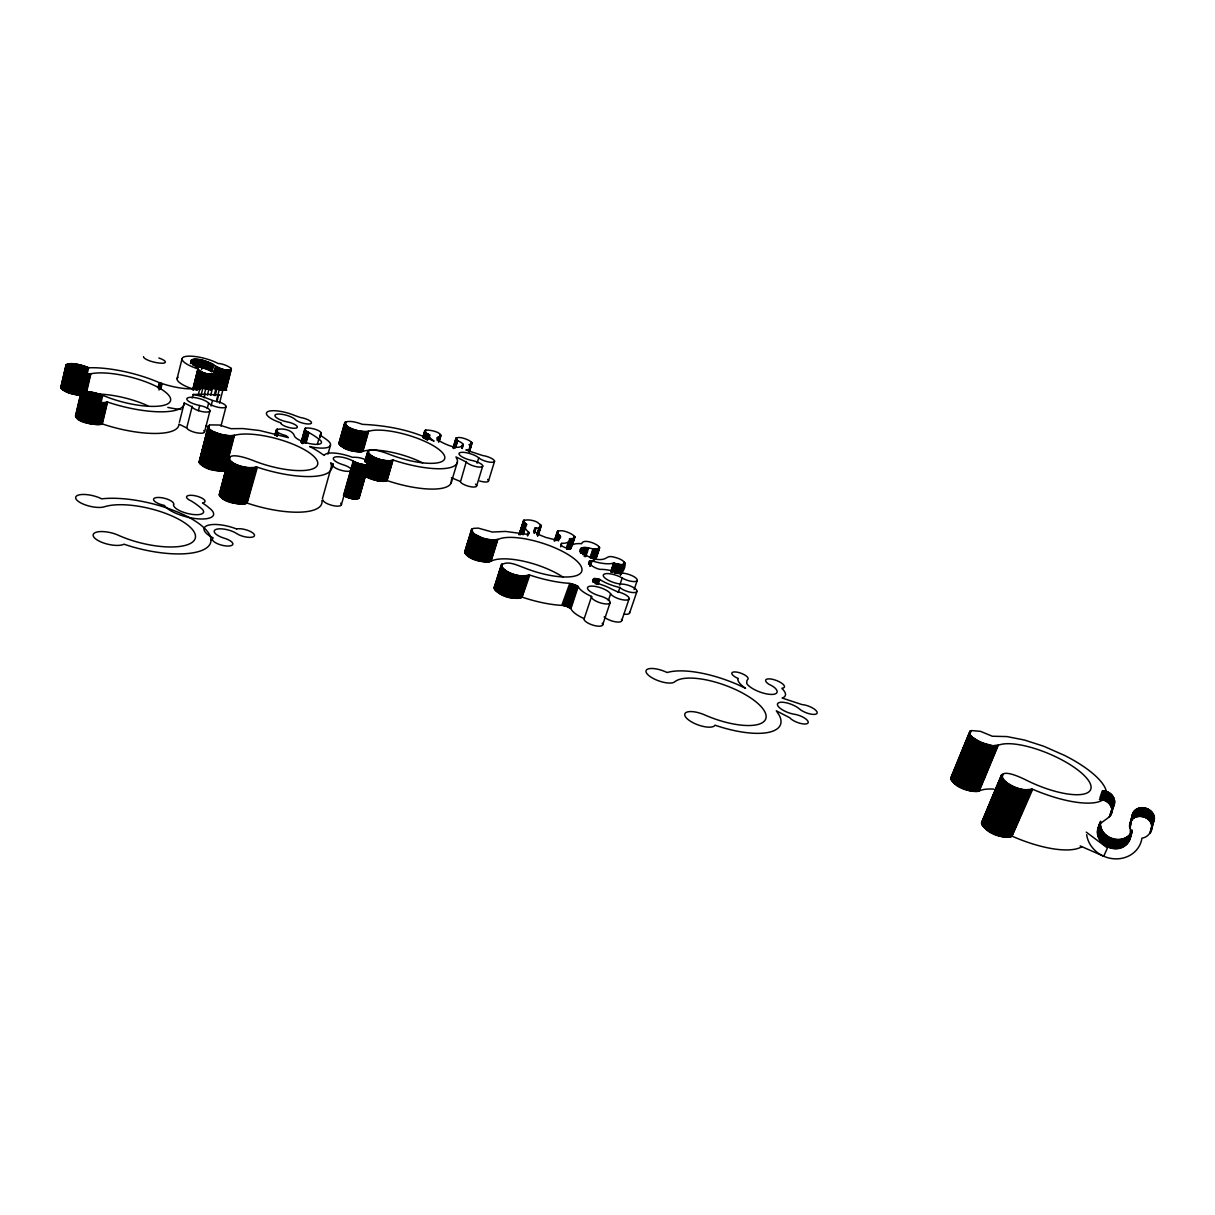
<?xml version="1.0" encoding="UTF-8"?>
<svg xmlns="http://www.w3.org/2000/svg" width="1215" height="1215" viewBox="0 0 1215 1215"><rect width="100%" height="100%" fill="white"/><g stroke="black" fill="none" stroke-linecap="round" stroke-linejoin="round"><path stroke-width="1.5" d="M192.866 389.347L191.94 388.663A21.748 6.151 14.8 0 1 178.043 377.318M621.245 574.118C627.639 564.292 625.801 561.072 617.311 558.049C614.137 557.245 609.991 555.407 607.06 557.503C599.678 562.894 584.947 557.002 580.102 549.636C583.261 542.923 600.757 554.541 598.509 546.143C594.575 542.74 583.109 538.731 581.636 543.712A23.45 7.29 18.3 0 0 571.156 547.479C570.048 550.501 557.685 545.505 561.694 543.348A23.282 7.184 17.8 0 0 569.455 538.822C583.261 538.625 565.446 529.786 560.221 530.803C554.541 530.606 559.173 534.858 560.722 536.954C558.293 541.951 549.955 538.215 545.702 537.41C542.133 535.694 532.823 533.506 534.706 528.343C538.184 528.616 544.138 526.323 538.761 523.452C534.949 519.109 517.271 518 526.748 524.683A23.282 7.184 17.8 0 0 528.449 531.973L527.325 535.511M602.215 623.219A9.826 3.341 18.5 0 1 595.229 625.755A9.826 3.341 18.5 0 1 583.99 619.27L591.614 596.444A22.25 7.26 18.5 0 1 578.219 586.541L569.045 583.291A60.416 19.334 17.8 0 1 529.801 575.059L522.07 597.081C513.049 600.332 498.256 596.383 494.216 587.407L501.233 565.142C507.46 560.161 517.013 565.218 523.65 567.572A45.897 14.686 17.8 0 0 578.841 574.528A45.897 14.686 17.8 0 0 556.318 548.436A45.897 14.686 17.8 0 0 499.001 539.035L492.865 540.235L482.871 538.199L474.123 533.947L471.42 529.816L473.379 528.388L478.285 528.115L492.272 532.033L505.607 531.441L526.384 534.19L529.057 533.689L528.449 531.973M317.328 444.417L318.816 439.071A58.183 17.344 15.3 0 0 309.688 433.026C292.602 423.534 327.731 429.366 320.092 435.228A56.194 16.721 15.4 0 1 325.984 439.192L326.486 439.526A23.48 6.941 15.7 0 1 328.354 447.181A23.48 6.941 15.7 0 1 309.643 446.528L312.498 448.001A60.765 18.544 15.3 0 1 322.218 454.121L324.253 455.428A21.399 6.455 16 0 1 352.335 457.296C371.228 456.339 375.389 471.572 353.231 461.184A11.892 3.584 16 0 0 335.689 456.901A11.892 3.584 16 0 0 339.425 463.431L342.25 464.494A11.892 3.584 16 0 0 343.435 464.859L344.194 465.102A9.614 2.931 15.9 0 1 351.181 469.461L351.226 469.628A9.614 2.931 15.9 0 1 340.732 470.175A9.614 2.931 15.9 0 1 333.274 464.206A21.399 6.455 16 0 1 330.662 462.824L331.786 466.757A60.917 18.59 15.3 0 1 257.367 467.213L247.131 503.056C240.054 505.44 217.865 502.22 220.492 492.804M1099.393 799.561C1104.936 799.166 1110.631 803.039 1111.74 808.582C1113.942 817.315 1103.387 819.381 1099.56 824.879C1089.855 840.795 1115.249 857.137 1127.049 843.833C1135.6 835.495 1122.098 813.518 1142.723 816.662C1156.391 819.533 1153.187 836.512 1141.918 838.183A28.158 25.378 19.9 0 1 1114.231 858.808A28.158 25.378 19.9 0 1 1086.666 834.675M203.816 430.475A9.219 2.779 14.6 0 1 198.075 433.026A9.219 2.779 14.6 0 1 186.776 428.014L178.939 424.096L178.863 425.053A58.943 17.693 14 0 1 102.865 424.111C97.124 425.569 72.156 422.638 77.031 414.209M1152.579 823.8C1161.813 809.691 1133.413 800.017 1132.015 816.769M438.311 437.127A10.206 2.87 16.9 0 0 437.871 439.906C443.05 443.49 460.379 451.858 462.915 444.158A9.659 2.719 16.9 0 0 457.721 440.756C450.993 432.479 480.001 442.321 469.02 444.569A21.369 5.999 16.9 0 1 465.831 449.975L482.583 455.504A8.687 2.46 17.2 0 1 493.715 459.832A8.687 2.46 17.2 0 1 489.873 462.186A8.687 2.46 17.2 0 1 478.74 457.858A10.814 3.083 17.1 0 0 465.421 452.557A10.814 3.083 17.1 0 0 459.589 454.957A10.814 3.083 17.1 0 0 472.225 460.531A8.657 2.491 17.1 0 1 482.461 465.193A8.657 2.491 17.1 0 1 476.69 466.773A8.657 2.491 17.1 0 1 466.469 462.11L455.974 456.916L457.341 459.969A55.161 15.917 16.5 0 1 393.599 460.166C371.623 464.662 352.563 440.438 388.906 454.121A41.918 12.089 16.5 0 0 440.939 461.943A41.918 12.089 16.5 0 0 423.473 440.756A41.918 12.089 16.5 0 0 369.831 430.961C363.331 432.722 344.012 429.685 345.683 421.909C351.272 420.512 357.119 422.501 362.389 424.339C383.864 425.311 406.068 429.001 426.222 437.643A11.406 3.205 16.7 0 0 428.06 438.433L434.074 441.121L433.223 440.574A21.369 5.999 16.9 0 1 429.639 435.092C411.779 425.539 449.14 431.857 438.311 437.127L437.263 440.681M1129.722 839.869L1131.879 831.668C1124.3 846.354 1098.967 838.669 1100.38 822.373M1112.5 807.778C1118.514 800.746 1110.723 789.947 1102.233 791.087L1099.955 797.86M199.761 460.667C201.219 469.947 218.32 472.134 226.78 470.008M339.501 442.29C341.142 450.385 356.344 452.846 364.105 451.008A41.766 12.454 16.4 0 1 422.577 462.869M1102.126 800.351A68.739 22.052 22.9 0 1 1032.704 789.279L1012.004 836.102C1002.041 839.459 982.692 832.564 982.206 821.416M563.183 577.231A45.73 15.112 17.8 0 0 492.227 560.647C485.21 563.927 463.295 559.356 465.907 550.304M192.137 397.943L193.337 394.51A20.898 6.06 14.7 0 1 208.509 398.9L214.22 400.95A9.264 2.688 14.9 0 1 225.626 405.445A9.264 2.688 14.9 0 1 220.021 407.602A9.264 2.688 14.9 0 1 208.631 403.107A11.558 3.356 14.7 0 0 195.038 397.624A11.558 3.356 14.7 0 0 187.034 399.765A11.558 3.356 14.7 0 0 199.685 405.491A9.249 2.703 14.7 0 1 209.891 410.29A9.249 2.703 14.7 0 1 202.328 411.642A9.249 2.703 14.7 0 1 192.137 406.858L184.255 402.97L184.194 403.896A59.155 17.192 14.1 0 1 108.105 402.241C80.312 405.81 66.612 381.966 105.143 396.287A44.955 13.061 14.1 0 0 163.767 405.324A44.955 13.061 14.1 0 0 152.194 384.472A44.955 13.061 14.1 0 0 92.492 373.476C66.764 377.622 52.032 354.461 89.014 367.781A59.155 17.192 14.1 0 1 154.973 380.842L156.781 381.556A12.18 3.463 14.5 0 0 159.286 382.634L164.283 384.289A32.562 9.173 14.6 0 0 197.24 388.375L209.132 388.208L226.734 390.137M951.816 776.461C950.024 786.788 971.924 793.729 980.566 790.403A51.789 17.709 23.3 0 1 993.961 789.143M501.233 565.142C505.486 574.012 520.096 577.884 529.193 574.832M353.231 461.184L343.496 495.492C347.368 497.421 357.195 501.886 359.017 496.722M197.923 368.92L197.027 368.57A21.824 5.969 14.9 0 1 185.105 356.557A21.824 5.969 14.9 0 1 218.275 363.574C223.985 363.133 240.281 371.608 224.41 369.77C213.43 366.778 204.12 356.678 191.681 359.807C189.98 368.692 209.496 366.383 214.63 372.367C212.792 376.999 200.597 373.005 197.923 368.92L192.836 389.18M80.722 395.331C73.842 394.343 65.23 393.387 60.796 387.479L66.02 364.925M60.887 387.767L66.248 364.713M61.039 388.056L66.521 364.53M61.251 388.375L66.855 364.363M61.509 388.678L67.235 364.211M61.813 388.997L67.66 364.09M62.178 389.332L67.098 367.963M66.901 369.284L68.131 363.968M62.588 389.651L68.648 363.877M63.043 389.985L69.209 363.801M63.545 390.319L68.48 368.935M68.162 370.818L69.802 363.756M64.091 390.653L70.44 363.71M64.684 390.972L69.62 369.588M69.468 370.772L71.108 363.71M65.306 391.306L71.806 363.71M65.974 391.625L72.551 363.741M66.673 391.929L73.31 363.786M67.402 392.248L74.085 363.847M68.162 392.536L74.89 363.938M68.951 392.84L75.725 364.044M69.756 393.113L74.723 371.729M74.51 372.99L76.56 364.166M70.576 393.387L77.411 364.318M71.427 393.63L78.261 364.485M72.277 393.873L77.244 372.489M77.077 373.476L79.127 364.652M73.143 394.1L79.977 364.849M74.009 394.313L78.99 372.929M78.793 373.871L80.843 365.062M74.874 394.495L81.694 365.29M75.74 394.678L82.544 365.533M76.606 394.829L81.587 373.476M81.724 372.823L83.379 365.776M77.456 394.981L84.2 366.049M78.307 395.088L84.989 366.322M83.713 375.42L85.764 366.611M79.127 395.194L84.124 373.84M79.947 395.27L86.523 366.9M75.451 416.077L80.767 393.356M75.603 416.684L81.162 392.901M75.77 417.003L87.252 367.203M75.983 417.322L81.77 392.506M86.295 374.569L87.951 367.522M76.256 417.656L86.478 374.038M76.591 418.006L82.59 392.202M86.964 374.873L88.604 367.826M76.955 418.34L87.222 374.068M77.395 418.689L87.92 374.068M77.866 419.038L84.169 391.868M84.017 393.584L88.589 374.053M78.398 419.388L84.777 391.807M84.64 393.538L89.227 374.007M83.729 399.036L85.43 391.762M78.96 419.737L84.124 397.761M85.232 393.478L89.819 373.962M79.567 420.086L90.366 373.886M86.721 391.519L90.882 373.78M80.22 420.42L86.842 391.746M80.919 420.755L87.602 391.762M81.633 421.089L88.376 391.792M82.392 421.408L89.181 391.868M87.875 401.011L90.016 391.944M83.182 421.727L88.361 399.72M88.725 401.117L90.867 392.05M83.987 422.03L89.166 400.024M84.822 422.319L91.717 392.172M90.457 401.375L92.598 392.308M85.673 422.592L90.867 400.601M86.538 422.85L93.479 392.475M92.219 401.725L94.36 392.658M87.419 423.093L92.629 401.102M93.115 401.922L95.256 392.855M88.315 423.321L93.509 401.345M93.995 402.135L96.137 393.068M89.211 423.549L94.406 401.558M94.876 402.362L97.018 393.296M90.107 423.731L95.317 401.755M95.742 402.605L97.899 393.554M91.004 423.913L96.213 401.937M96.608 402.864L98.749 393.812M91.884 424.065L97.094 402.104M97.443 403.137L99.6 394.085M92.765 424.217L97.99 402.241M98.278 403.426L100.42 394.374M93.631 424.324L98.855 402.362M99.508 401.907L101.225 394.662M94.497 424.43L99.706 402.469M100.283 402.211L102.014 394.966M95.317 424.491L100.541 402.545M101.042 402.53L102.759 395.285M96.137 424.551L101.346 402.605M96.911 424.582L102.136 402.651M97.671 424.597L102.88 402.666M98.385 424.582L103.609 402.651M99.068 424.551L104.293 402.636M99.721 424.491L104.946 402.575M100.329 424.415L105.553 402.514M100.891 424.308L106.115 402.423M101.422 424.187L106.647 402.302M101.893 424.05L107.117 402.18M102.318 423.898L107.543 402.028M158.011 387.843L159.286 382.634M158.694 388.086L159.985 382.877M158.968 390.061L160.684 383.12M160.107 388.557L161.398 383.348M160.836 388.785L162.127 383.576M177.086 378.655L182.083 358.683M190.466 363.558L191.378 359.944M190.785 363.422L191.681 359.807M191.135 363.3L192.046 359.686M1150.347 832.715L1151.683 827.369M1152.002 826.595L1154.22 817.756M1150.696 832.169L1154.25 818.394M1151.288 831.03L1154.235 819.031M191.53 363.194L192.441 359.579M191.97 363.103L192.881 359.488M192.441 363.042L193.352 359.427M192.502 364.789L193.868 359.367M193.064 364.758L194.43 359.336M193.656 364.743L195.023 359.336M179.38 422.334L184.255 402.97M194.279 364.758L195.645 359.336M194.916 364.773L196.283 359.367M195.144 366.626L196.967 359.412M195.843 366.687L197.665 359.473M196.572 366.778L198.394 359.564M197.316 366.869L199.139 359.655M198.075 366.991L199.898 359.777M192.942 389.514L197.954 369.239M193.17 389.894L198.121 369.603M198.835 367.127L200.657 359.913M193.337 390.091L198.425 369.968M193.534 390.288L198.622 370.165M194.218 388.663L198.85 370.362M199.625 367.279L201.447 360.065M194.491 388.861L199.108 370.575M194.765 389.073L199.397 370.772M200.414 367.431L202.237 360.232M195.083 389.286L199.716 370.985M1151.425 824.028L1153.658 815.204M1151.638 824.666L1153.87 815.827M1149.952 833.232L1151.744 826.109M1151.805 825.304L1154.022 816.465M1151.926 825.942L1154.144 817.103M195.433 389.483L200.065 371.183M201.204 367.613L203.027 360.415M195.797 389.696L200.429 371.395M196.192 389.894L200.824 371.593M186.852 427.467L192.213 406.311M201.538 369.618L203.816 360.612M196.602 390.106L201.25 371.805M197.043 390.304L201.675 372.003M202.784 368.024L204.606 360.825M197.954 388.663L202.13 372.2M198.425 388.861L202.616 372.382M203.558 368.251L205.396 361.052M198.911 389.043L203.102 372.565M204.333 368.494L206.17 361.28M199.412 389.225L203.604 372.747M198.227 395.042L199.974 388.192M199.928 389.407L204.12 372.929M205.107 368.737L206.93 361.538M200.445 389.575L204.636 373.096M205.851 368.996L207.689 361.797M201.447 387.889L205.168 373.248M206.58 369.254L208.418 362.055M201.979 388.041L205.7 373.4M202.51 388.177L206.231 373.537M207.294 369.542L209.132 362.343M201.143 394.951L202.875 388.101M203.042 388.314L206.778 373.673M207.978 369.816L209.815 362.617M203.588 388.435L207.309 373.795M198.349 410.761L199.685 405.491M204.12 388.542L207.841 373.901M208.646 370.104L210.484 362.905M204.636 388.633L208.373 374.007M209.284 370.408L211.121 363.209M205.168 388.724L208.889 374.083M209.891 370.697L211.729 363.498M205.669 388.8L209.405 374.159M1150.559 822.191L1152.807 813.397M1150.894 822.798L1153.126 813.989M1151.182 823.405L1153.415 814.582M204.196 394.951L205.942 388.117M210.453 371L212.291 363.801M206.17 388.861L209.906 374.22M204.15 397.791L205.031 394.328L219.915 394.981M206.656 388.906L210.392 374.281M211 371.304L212.838 364.105M207.127 388.937L210.863 374.311M211.486 371.608L213.339 364.409M207.568 388.952L211.304 374.341M211.957 371.911L213.794 364.697M208.008 388.967L211.744 374.341M208.418 388.967L212.154 374.341M208.798 388.952L212.534 374.326M207.385 395.042L209.132 388.208M209.162 388.921L212.898 374.311M209.512 388.876L213.248 374.266M209.815 388.815L213.551 374.22M214.235 371.668L215.617 366.262M210.104 388.754L213.992 373.992M214.478 371.866L215.875 366.459M210.362 388.663L216.148 366.657M210.301 390.304L214.766 372.549M210.468 390.182L216.452 366.854M223.363 369.527L218.26 389.392L214.66 388.299L211.714 386.917L216.786 367.067M212.063 387.114L217.151 367.264M212.443 387.327L217.531 367.462M207.294 408.331L208.631 403.107M210.711 395.24L212.458 388.42M212.853 387.524L217.941 367.659M213.278 387.722L218.366 367.856M213.719 387.919L218.806 368.054M214.174 388.101L219.277 368.251M214.66 388.299L219.748 368.434M215.146 388.466L220.249 368.616M211.076 405.992L212.397 400.798M204.515 432.1L209.937 411.004M215.647 388.648L220.75 368.783M214.144 395.528L215.89 388.709M1149.785 821.067L1152.033 812.273M1150.195 821.613L1152.443 812.835M216.164 388.815L221.252 368.95M216.68 388.967L221.783 369.102M215.207 395.604L216.953 388.785M217.196 389.119L222.299 369.254M199.154 461.7L208.373 426.055L210.21 424.901L219.323 425.022L230.987 428.682L242.878 428.561L259.646 430.52L288.38 437.643A23.48 6.941 15.7 0 1 286.375 435.775C262.182 428.88 290.066 425.007 294.273 435.486A14.079 4.161 15.7 0 0 312.27 444.052A14.079 4.161 15.7 0 0 318.816 439.071M217.728 389.256L222.831 369.406M199.184 462.292L208.54 425.812M199.275 462.611L209.056 425.387M199.427 462.945L208.373 426.055M199.64 463.28L209.39 425.204M218.776 389.499L223.894 369.649M199.898 463.629L208.479 427.771M216.786 399.31L224.41 369.77M200.217 463.978L208.95 428.424M200.581 464.343L209.284 428.774M219.824 389.711L224.927 369.861M216.893 401.861L218.67 394.996M200.991 464.692L209.648 429.123M220.34 389.802L225.443 369.952M201.462 465.056L210.073 429.472M220.841 389.878L225.944 370.028M221.327 389.939L226.446 370.104M201.979 465.421L210.544 429.821M226.916 370.15L221.813 389.985L225.489 389.787L226.218 388.284M202.525 465.785L211.061 430.186M222.269 390.03L227.387 370.195M203.133 466.15L211.623 430.535M219.535 403.167L227.828 370.226M223.15 390.061L228.268 370.241M203.771 466.499L212.23 430.9M223.545 390.061L228.663 370.241M223.94 390.045L229.058 370.226M204.454 466.849L212.868 431.249M224.304 390.015L229.422 370.211M224.638 389.985L229.757 370.18M224.942 389.924L230.06 370.119M205.168 467.198L214.28 431.933L213.551 431.598M225.231 389.863L230.349 370.074M225.489 389.787L231.032 368.16M225.899 389.605L231.321 368.525M205.912 467.532L215.025 432.267L214.28 431.933M226.066 389.499L231.412 368.707M1148.874 820.019L1151.137 811.24M1149.344 820.535L1151.607 811.757M206.687 467.866L215.814 432.601L215.025 432.267M207.492 468.185L216.619 432.92L215.814 432.601M208.312 468.489L217.439 433.223L216.619 432.92M209.147 468.777L218.29 433.512L217.439 433.223M220.993 426.025L225.944 406.934M210.013 469.051L219.156 433.801L218.29 433.512M210.878 469.324L220.036 434.059L219.156 433.801M211.759 469.567L220.917 434.317L220.036 434.059M212.655 469.795L221.813 434.545L230.243 435.79L235.983 434.97A46.291 14.124 15.3 0 1 296.46 445.677A46.291 14.124 15.3 0 1 312.209 469.036A46.291 14.124 15.3 0 1 253.206 460.531C213.643 445.373 229.817 471.997 256.775 466.985M213.536 470.008L222.709 434.757M214.432 470.205L223.59 434.955M215.313 470.372L224.486 435.137M1147.826 819.077L1150.104 810.329M1148.357 819.533L1150.635 810.77M216.179 470.524L225.352 435.289M217.045 470.645L226.218 435.426M217.895 470.752L227.068 435.547M218.715 470.843L227.904 435.638M219.52 470.904L228.709 435.714M220.31 470.949L229.498 435.76M221.054 470.964L230.243 435.79M221.768 470.964L230.972 435.79M222.451 470.934L231.655 435.775M223.104 470.873L232.308 435.745M223.712 470.797L232.916 435.684M224.289 470.706L233.477 435.593M224.805 470.585L233.994 435.486M225.276 470.448L234.48 435.365M219.262 494.687L228.921 457.66M219.323 495.021L229.331 457.159M219.429 495.356L228.906 459.179M1146.671 818.272L1148.95 809.509M1147.264 818.652L1149.542 809.904M220.143 493.017L229.605 456.931M219.596 495.72L229.954 456.734M219.809 496.069L229.316 459.862M220.097 496.449L229.589 460.227M220.431 496.814L229.939 460.591M220.811 497.193L230.318 460.956M221.252 497.588L230.774 461.336M221.738 497.968L231.26 461.715M222.269 498.347L231.807 462.08M222.861 498.742L232.384 462.459M223.484 499.122L233.022 462.839M224.152 499.487L233.69 463.204M224.851 499.866L234.404 463.568M225.595 500.231L235.148 463.933M226.37 500.58L235.938 464.282M227.175 500.914L236.743 464.631M227.995 501.248L237.578 464.95M1145.426 817.589L1147.719 808.841M1146.049 817.908L1148.342 809.16M228.86 501.567L238.444 465.269M229.726 501.871L239.325 465.573M230.622 502.159L240.206 465.861M231.518 502.433L241.117 466.135M232.429 502.691L242.028 466.393M233.341 502.919L242.954 466.636M234.267 503.131L243.881 466.864M235.178 503.329L244.792 467.061M236.09 503.496L245.719 467.228M236.986 503.648L246.615 467.395M1144.09 817.042L1146.413 808.309M1144.758 817.3L1147.082 808.567M237.882 503.769L247.511 467.532M238.748 503.876L248.376 467.638M239.598 503.952L249.242 467.729M240.418 504.012L250.062 467.79M241.223 504.043L250.867 467.836M241.998 504.058L251.642 467.866M242.727 504.043L252.386 467.851M243.44 503.997L253.084 467.821M244.094 503.936L253.753 467.775M244.716 503.845L254.375 467.699M245.293 503.739L254.953 467.593M245.825 503.602L255.484 467.486M246.311 503.435L255.955 467.335M246.751 503.268L256.395 467.168M1142.723 816.662L1145.046 807.929M1143.406 816.829L1145.73 808.112M274.818 435.213L276.382 429.7M275.046 434.97L276.656 429.472M275.486 434.803L277.02 429.29M275.638 434.985L277.248 429.214M275.805 435.167L277.491 429.138M276.215 435.547L277.172 431.948M276.443 435.745L277.415 432.13M1142.024 816.526L1144.363 807.808M276.701 435.942L277.673 432.327M276.974 436.124L277.946 432.525M277.278 436.322L278.25 432.707M1140.612 816.389L1142.966 807.671M1141.31 816.434L1143.664 807.717M1139.199 816.404L1141.568 807.686M1139.898 816.374L1142.267 807.656M301.199 441.971L304.889 428.531M301.29 442.518L305.36 428.272L301.472 442.442M301.76 442.776L305.557 428.196M301.943 442.959L305.345 430.52M302.14 443.126L305.542 430.702M302.353 443.308L305.755 430.869M302.596 443.49L305.998 431.052M302.854 443.657L306.256 431.219M303.613 442.063L306.529 431.401M303.902 442.245L306.833 431.583M304.221 442.427L307.137 431.75M304.54 442.594L307.471 431.933M304.889 442.776L307.805 432.115M305.238 442.943L308.17 432.282M305.603 443.111L308.534 432.449M1137.817 816.586L1140.202 807.869M1138.501 816.48L1140.885 807.762M305.983 443.278L308.914 432.616M1130.087 838.973L1131.864 832.7M1136.465 816.936L1138.88 808.203M1137.134 816.738L1139.533 808.021M320.077 436.322L320.927 432.631M319.985 437.658L321.216 433.102M320.092 437.552L321.261 433.239M1127.687 843.119L1130.193 834.128M1134.597 817.725L1137.027 809.008M1128.279 842.36L1131.879 829.739M1135.205 817.422L1137.62 808.704M1128.826 841.555L1131.909 830.696M1129.312 840.719L1131.788 831.759M1135.828 817.163L1138.242 808.446M327.989 454.091L330.48 445.161M1125.591 845.154L1128.112 836.148M1132.942 818.849L1135.387 810.116M1126.351 844.516L1128.857 835.51M1133.474 818.439L1135.903 809.706M1134.02 818.075L1136.45 809.342M1127.049 843.833L1129.555 834.842M322.37 498.788L331.649 465.709M338.955 443.141L344.756 422.607M332.242 467.608L333.274 464.206M338.985 443.642L345.121 422.228M339.213 444.204L345.379 422.061M339.395 444.493L345.683 421.909M342.964 432.707L345.516 423.61M339.638 444.796L345.288 424.673M339.911 445.115L345.561 424.977M340.246 445.434L345.895 425.296M340.625 445.753L346.275 425.615M341.05 446.072L346.7 425.933M341.506 446.406L347.171 426.252M342.007 446.725L347.672 426.571M342.554 447.059L348.219 426.905M343.131 447.378L348.796 427.224M343.739 447.712L349.404 427.543M344.377 448.031L350.057 427.862M345.045 448.335L350.725 428.166M345.743 448.639L351.424 428.47M1129.525 826.23L1133.306 812.546M1123.981 846.278L1126.518 837.256M1129.555 826.868L1133.641 812.015M1129.631 827.521L1131.621 820.459M1131.575 820.247L1134.035 811.499M1124.801 845.746L1127.338 836.725M1129.753 828.159L1130.74 824.636M1132 819.76L1134.446 811.013M1132.456 819.29L1134.901 810.542M346.472 448.943L352.153 428.774M347.201 449.231L352.897 429.062M347.961 449.504L353.656 429.335M348.735 449.778L354.431 429.609M349.525 450.036L355.22 429.867M350.315 450.279L356.025 430.11M351.12 450.507L356.815 430.338M351.925 450.704L357.62 430.55M352.715 450.902L358.425 430.748M353.519 451.084L359.23 430.93M354.294 451.236L360.02 431.082M355.084 451.388L360.794 431.234M1122.204 847.204L1124.756 838.168M1123.1 846.764L1125.652 837.743M1129.585 824.939L1132.729 813.686M1129.54 825.577L1132.987 813.108M355.843 451.509L361.554 431.355M343.83 495.69L353.565 461.381M341.369 504.817L351.226 470.099M356.587 451.6L362.298 431.462M344.164 495.887L353.914 461.579M344.528 496.084L354.279 461.776M357.316 451.691L363.027 431.553M344.908 496.282L354.659 461.973M345.303 496.464L355.053 462.156M358.015 451.752L363.725 431.614M345.713 496.662L355.463 462.338M358.698 451.798L364.409 431.659M346.138 496.844L355.889 462.52M346.564 497.011L356.314 462.702M359.336 451.813L365.062 431.69M347.004 497.193L356.77 462.869M359.959 451.813L365.685 431.705M347.46 497.36L357.225 463.052M360.536 451.798L366.262 431.69M347.915 497.527L357.681 463.204M361.098 451.752L366.809 431.659M348.371 497.679L358.152 463.355M361.599 451.691L367.325 431.598M348.842 497.816L358.622 463.507M362.07 451.616L367.796 431.522M362.495 451.509L368.221 431.431M349.312 497.968L359.093 463.659M362.89 451.388L368.616 431.31M349.798 498.089L359.564 463.781M350.269 498.226L360.05 463.917M350.74 498.332L360.521 464.039M351.211 498.439L361.007 464.145M351.682 498.545L361.478 464.236M352.153 498.636L361.949 464.343M352.623 498.712L362.404 464.419M1121.263 847.569L1123.829 838.547M353.064 498.773L362.86 464.494M353.519 498.833L363.315 464.555M353.96 498.879L363.741 464.601M364.728 461.776L367.932 451.023M354.385 498.925L364.181 464.646M365.199 461.123L368.145 450.826M354.795 498.955L364.591 464.677M365.472 461.442L368.388 450.644M365.669 461.746L368.692 450.476M355.205 498.97L365.001 464.707M355.585 498.97L365.381 464.722M366.414 460.348L368.388 453.468M366.231 462.399L368.692 453.787M355.965 498.97L365.761 464.722M356.314 498.955L366.11 464.707M366.581 462.733L369.041 454.121M356.663 498.925L366.459 464.692M366.976 463.067L369.436 454.456M356.982 498.894L366.778 464.662M357.286 498.849L367.082 464.631M367.416 463.416L369.876 454.79M357.575 498.788L367.37 464.57M357.833 498.727L370.362 455.124M358.303 498.56L368.525 462.247M358.501 498.469L370.894 455.473M358.835 498.256L368.95 462.945M359.2 497.725L369.011 463.431M393.053 459.953L387.069 480.548L377.668 480.836L365.533 476.508L371.456 455.807M366.125 476.857L372.063 456.157M366.763 477.191L372.701 456.491M367.431 477.525L373.37 456.825M368.13 477.859L374.068 457.144M368.844 478.178L374.797 457.463M1119.304 848.161L1121.901 839.125M1120.291 847.903L1122.873 838.866M369.588 478.482L375.541 457.782M370.362 478.786L376.316 458.07M371.137 479.075L377.106 458.359M371.942 479.348L377.895 458.647M372.747 479.606L378.716 458.906M373.567 479.864L379.536 459.149M374.387 480.092L380.356 459.392M375.222 480.305L381.191 459.604M376.043 480.502L382.011 459.802M376.863 480.684L382.831 459.984M377.668 480.836L383.636 460.151M378.457 480.988L384.441 460.288M1118.301 848.359L1120.898 839.322M379.247 481.094L385.231 460.424M380.006 481.201L385.99 460.515M380.751 481.277L386.734 460.606M381.464 481.337L387.464 460.667M382.163 481.368L388.147 460.713M382.831 481.383L388.815 460.728M383.454 481.383L389.438 460.728M384.046 481.353L390.045 460.698M384.608 481.292L390.592 460.652M385.125 481.216L391.124 460.591M385.611 481.125L391.594 460.5M386.036 481.019L392.035 460.394M386.431 480.882L392.415 460.272M386.78 480.73L392.764 460.12M1116.236 848.586L1118.863 839.55M1117.268 848.51L1119.896 839.474M1115.188 848.617L1117.83 839.58M423.033 436.61L424.764 430.702M1114.14 848.571L1116.798 839.535M422.942 437.567L425.037 430.475M423.124 437.476L425.432 430.307M423.549 437.522L425.675 430.231M423.746 437.719L425.933 430.171M423.974 437.916L425.539 432.586M424.232 438.129L425.797 432.798M424.506 438.326L426.085 432.996M424.825 438.539L426.389 433.208M425.159 438.752L426.723 433.421M426.04 437.187L427.088 433.633M425.888 439.177L427.467 433.846M426.298 439.39L427.877 434.059M426.723 439.602L428.303 434.256M427.164 439.8L428.743 434.454M427.619 439.997L429.199 434.666M428.606 438.418L429.67 434.849M1113.092 848.48L1115.765 839.444M439.177 437.977L440.225 434.438M439.374 438.175L440.422 434.636M438.585 441.85L440.741 435.016M438.782 441.759L440.848 435.198M439.116 441.561L440.954 435.532M1111.026 848.1L1113.715 839.079M1112.059 848.313L1114.732 839.292M1109.994 847.812L1112.697 838.806M453.134 447.636L455.99 438.099M453.271 447.986L456.278 437.886M453.392 448.168L456.476 437.795M453.544 448.365L456.172 439.481M453.727 448.563L456.384 439.724M454.471 446.998L456.582 439.921M454.699 447.196L456.825 440.134M454.972 447.409L457.098 440.331M455.26 447.621L457.387 440.544M455.579 447.834L457.721 440.756M451.069 483.054L457.402 462.049M461.837 447.697L462.915 444.158M1108.991 847.478L1111.71 838.472M462.019 447.986L463.082 444.447M462.232 448.548L463.219 444.736M469.522 447.697L470.585 444.158M469.795 447.636L470.873 444.113M469.506 449.337L471.572 442.214M469.719 449.641L471.724 442.412M475.505 484.147A8.627 2.567 17.1 0 1 471.648 486.896A8.627 2.567 17.1 0 1 460.424 482.036L466.332 461.548M469.339 451.752L471.952 442.776M469.355 452.071L472.028 443.111M1107.047 846.642L1109.781 837.651M1108.019 847.098L1110.738 838.092M477.1 463.234L478.74 457.858M1106.121 846.156L1108.87 837.165M476.675 485.803L482.765 465.922M1105.225 845.594L1107.974 836.619M464.677 552.066L471.542 529.558M464.707 552.385L471.952 529.087M464.798 552.704L472.225 528.889M464.95 553.053L472.012 530.499M465.148 553.402L471.83 531.714M465.406 553.767L472.088 532.064M465.709 554.146L472.392 532.428M488.491 481.003L494.551 461.351M466.059 554.526L472.756 532.808M466.469 554.906L473.167 533.188M466.925 555.301L473.622 533.567M467.411 555.68L474.123 533.947M467.957 556.075L474.67 534.342M468.55 556.47L475.262 534.721M469.172 556.85L475.885 535.101M469.825 557.229L476.553 535.481M1103.539 844.364L1106.303 835.388M1104.359 845.002L1107.123 836.026M470.524 557.609L477.252 535.861M471.253 557.974L477.981 536.225M472.012 558.338L478.74 536.59M472.787 558.687L479.53 536.939M473.592 559.021L480.335 537.273M474.427 559.356L481.17 537.592M475.262 559.659L482.006 537.911M476.113 559.963L482.871 538.199M476.979 560.236L483.737 538.488M477.844 560.495L484.603 538.746M478.725 560.738L485.484 538.989M479.591 560.966L486.349 539.217M1102.749 843.666L1105.528 834.72M480.457 561.163L487.215 539.43M481.307 561.345L488.081 539.612M482.158 561.512L488.931 539.764M482.993 561.649L489.751 539.9M483.798 561.755L490.571 540.022M484.588 561.846L491.361 540.113M485.362 561.907L492.136 540.189M486.091 561.938L492.865 540.235M486.805 561.953L493.579 540.25M487.473 561.953L494.247 540.25M488.111 561.907L494.885 540.219M488.719 561.862L495.492 540.174M489.265 561.77L496.054 540.098M489.782 561.664L496.555 539.992M1109.356 816.936L1111.528 809.995M1109.796 816.45L1111.953 809.509M1111.847 809.236L1114.535 800.624M1110.191 815.948L1114.595 801.277M1102.005 842.937L1104.8 833.991M1110.54 815.417L1114.595 802.553M1111.148 814.278L1114.413 803.814M490.253 561.527L497.026 539.87M490.678 561.376L497.451 539.718M491.057 561.208L497.831 539.551M1100.684 841.372L1103.478 832.442M1111.391 807.307L1114.079 798.726M1111.588 807.945L1114.276 799.349M1101.322 842.177L1104.116 833.232M1111.74 808.582L1114.428 799.986M494.156 588.045L501.734 564.337M494.308 588.743L502.008 564.109M494.475 589.123L502.342 563.897M498.423 577.398L500.033 572.265M494.687 589.503L501.719 567.177M494.961 589.898L502.008 567.572M495.295 590.293L502.327 567.967M495.674 590.687L502.706 568.362M496.1 591.097L503.147 568.757M496.57 591.523L503.633 569.167M497.102 591.933L504.164 569.577M497.679 592.343L504.726 569.987M498.287 592.753L505.349 570.397M498.94 593.163L506.002 570.807M499.638 593.573L506.701 571.202M500.352 593.968L507.43 571.597M519.018 534.797L523.574 520.536M519.306 534.327L523.711 520.385M1099.56 839.671L1102.385 830.771M1110.556 805.469L1113.259 796.919M1100.091 840.537L1102.901 831.622M1110.875 806.077L1113.578 797.511M1111.148 806.684L1113.851 798.103M519.458 534.19L523.878 520.263M519.656 534.068L524.288 520.035M519.944 534.281L523.999 521.691M501.112 594.363L508.204 571.976M520.126 534.524L524.288 521.615M520.339 534.752L524.197 522.526M521.129 533.248L524.455 522.769M501.901 594.743L508.994 572.356M521.417 533.491L524.728 523.012M521.721 533.734L525.032 523.255M502.721 595.107L509.814 572.721M522.055 533.977L525.381 523.498M522.42 534.236L525.746 523.741M503.557 595.456L510.649 573.085M522.799 534.479L526.125 523.984M523.225 534.721L526.551 524.227M504.407 595.79L511.515 573.419M505.288 596.125L512.381 573.738M506.169 596.428L513.277 574.057M507.065 596.717L514.173 574.346M507.961 596.99L515.069 574.619M527.72 535.906L528.844 532.383M508.857 597.233L515.965 574.862M509.753 597.461L516.876 575.09M1098.679 837.879L1101.504 828.979M1109.811 804.33L1112.515 795.795M1099.089 838.79L1101.914 829.891M1110.206 804.892L1112.91 796.341M510.649 597.674L517.772 575.303M511.53 597.856L518.653 575.485M512.396 598.008L519.519 575.652M533.886 531.669L534.995 528.16M534.22 531.502L535.344 528.009M513.246 598.144L520.385 575.788M534.053 533.112L535.724 527.857M534.479 532.99L536.149 527.75M514.082 598.251L521.22 575.895M514.902 598.327L522.025 575.986M515.676 598.388L522.815 576.047M536.833 534.433L539.065 527.447M516.436 598.418L523.574 576.092M537.182 534.372L539.414 527.401M517.165 598.418L524.303 576.092M537.501 534.311L540.523 524.895M537.364 535.542L540.705 525.123M537.638 535.997L540.857 525.336M517.848 598.403L524.986 576.077M537.896 535.648L541.055 525.761M538.26 535.207L541.1 526.338M518.501 598.357L525.639 576.047M519.109 598.281L526.247 575.971M519.671 598.175L526.809 575.88M1098.026 836.011L1100.866 827.126M1108.915 803.282L1111.634 794.747M1098.314 836.953L1101.154 828.068M1109.371 803.798L1112.09 795.263M520.202 598.053L527.325 575.773M520.673 597.902L527.811 575.621M521.098 597.734L528.236 575.454M521.478 597.537L528.601 575.272M521.797 597.324L528.92 575.059M1097.54 833.125L1100.38 824.286M1097.631 834.082L1100.486 825.243M1107.898 802.34L1110.631 793.82M1097.798 835.054L1100.638 826.185M1108.414 802.796L1111.148 794.276M554.359 540.736L557.29 531.699M554.359 540.918L557.715 531.289M555.118 539.87L557.928 531.183M555.24 540.022L558.171 531.077M555.407 540.25L558.444 531.001M555.604 540.478L557.852 533.506M555.832 540.721L558.08 533.75M557.381 539.84L559.067 534.6M557.761 540.189L559.462 534.965M558.095 540.553L559.796 535.314M558.384 540.903L560.085 535.663M559.189 539.49L560.312 535.997M1098.026 828.372L1099.727 823.102M1097.631 830.24L1100.486 821.431M1106.759 801.505L1109.508 793M1097.54 831.197L1100.699 821.37M1097.51 832.154L1100.35 823.33M1107.336 801.9L1110.085 793.395M560.555 546.871L561.694 543.348M566.646 547.206L568.347 541.966M566.585 549.013L569.987 538.549M567.071 549.058L570.488 538.594M1105.528 800.807L1108.293 792.317M1106.151 801.141L1108.915 792.636M567.542 549.104L570.959 538.64M567.997 549.119L571.414 538.655M568.438 549.119L571.84 538.67M568.833 549.104L572.25 538.655M569.228 549.089L572.63 538.64M569.577 549.043L572.979 538.594M569.911 548.983L573.313 538.534M570.2 548.907L573.617 538.473M570.473 548.831L574.513 536.392M570.716 548.724L574.649 536.605M570.913 548.603L574.741 536.817M572.478 544.7L574.847 537.41M1104.238 800.26L1107.017 791.77M1104.891 800.518L1107.655 792.028M579.919 551.762L581.074 548.254M522.07 597.081L522.663 597.309A60.188 19.88 17.8 0 0 561.801 605.374L569.789 583.367M580.254 551.595L581.408 548.087M580.649 551.458L581.803 547.95M562.545 605.434L563.335 605.556L570.579 583.489M580.512 553.083L582.228 547.828M580.983 552.992L582.714 547.737M563.335 605.556L564.155 605.708L571.399 583.64M581.499 552.916L583.23 547.661M582.061 552.871L583.792 547.616M564.155 605.708L564.99 605.905L572.25 583.853M582.653 552.84L584.385 547.585M564.99 605.905L565.841 606.148L573.1 584.096M582.714 554.587L585.023 547.585M583.382 554.602L585.676 547.601M584.218 618.648A22.174 7.472 18.5 0 1 570.944 608.609L566.691 606.422L573.936 584.369M584.081 554.648L586.374 547.646M567.511 606.741L574.771 584.673M584.218 556.47L587.103 547.722M568.301 607.075L575.561 585.023M584.977 556.561L587.847 547.813M1102.871 799.865L1105.665 791.375M1103.554 800.047L1106.349 791.557M569.06 607.439L576.32 585.372M585.736 556.667L588.622 547.919M569.744 607.819L577.019 585.752M570.382 608.214L577.657 586.146M570.944 608.609L578.219 586.541M590.08 557.594L592.966 548.861M588.516 564.337L589.685 560.783L592.115 560.89A23.45 7.29 18.3 0 0 613.241 563.122L621.366 564.702L624.783 563.593M590.611 557.7L593.497 548.967M589.017 564.292L590.201 560.738M591.143 557.791L594.029 549.058M589.609 564.292L590.779 560.738M591.659 557.867L594.545 549.134M592.145 557.928L595.031 549.195M589.67 566.114L591.416 560.798M592.631 557.974L595.517 549.241M590.353 566.22L592.115 560.89M593.087 557.989L595.973 549.271M593.528 558.004L596.413 549.286M593.376 559.75L596.838 549.271M593.77 559.735L597.233 549.256M594.135 559.69L597.598 549.226M594.484 559.644L597.947 549.18M594.788 559.583L598.251 549.119M595.077 559.492L599.177 546.856M595.32 559.401L599.344 547.084M1102.187 799.713L1104.982 791.238M595.547 559.295L599.466 547.312M595.73 559.173L599.542 547.525M596.003 558.885L599.618 547.919M592.753 581.939L593.877 578.598L599.785 579.479A21.733 6.925 18.5 0 0 619.893 587.468L620.774 588.288A9.614 3.083 18.7 0 0 633.653 592.601A9.614 3.083 18.7 0 0 634.913 588.424A9.614 3.083 18.7 0 0 622.019 584.111A12.029 3.827 18.5 0 1 606.315 579.069A12.029 3.827 18.5 0 1 606.452 573.601A12.029 3.827 18.5 0 1 622.171 578.006A9.629 3.038 18.6 0 0 635.111 581.545A9.629 3.038 18.6 0 0 634.093 576.745A9.629 3.038 18.6 0 0 621.154 573.207L614.987 571.718A21.733 6.925 18.5 0 0 600.347 569.379C596.732 569.152 586.875 564.2 589.685 560.783M593.193 581.848L594.302 578.507M593.71 581.803L594.818 578.462M591.614 596.444L591.386 597.051A9.872 3.25 18.5 0 0 601.44 603.187A9.872 3.25 18.5 0 0 610.173 602.108A9.872 3.25 18.5 0 0 600.089 595.988A12.317 4.025 18.5 0 1 587.574 588.668A12.317 4.025 18.5 0 1 596.975 586.739A12.317 4.025 18.5 0 1 610.613 593.831A9.902 3.22 18.6 0 0 622.126 599.694A9.902 3.22 18.6 0 0 628.899 597.598A9.902 3.22 18.6 0 0 617.372 591.735L611.555 589.032A22.25 7.26 18.5 0 0 595.882 583.094L594.226 581.955L595.411 578.462M594.955 581.864L596.064 578.522M595.107 583.625L596.762 578.629M595.851 583.777L597.507 578.78M596.595 583.975L598.266 578.978M597.37 584.218L599.025 579.206M1100.79 799.561L1103.6 791.071M1101.489 799.622L1104.298 791.132M598.114 584.476L599.785 579.479M610.735 571.749L613.681 562.955M610.948 571.84L613.894 563.031M611.51 572.037L614.456 563.228M612.056 572.235L615.003 563.426M1100.091 799.531L1102.916 791.056M612.618 572.417L615.565 563.608M613.772 570.822L616.142 563.775M614.334 570.974L616.704 563.927M614.304 572.872L617.266 564.079M614.866 573.009L617.812 564.2M615.413 573.131L618.359 564.322M615.944 573.222L618.906 564.428M616.476 573.313L619.422 564.504M616.977 573.374L619.939 564.58M608.351 600.59L610.613 593.831M617.478 573.434L620.425 564.641M617.949 573.465L620.911 564.671M618.405 573.495L621.366 564.702M618.845 573.495L621.791 564.702M619.255 573.48L622.202 564.702M619.635 573.465L622.596 564.671M602.579 625.118L610.036 602.944M619.999 573.419L622.946 564.626M620.333 573.358L623.28 564.58M620.637 573.283L624.297 562.12M620.303 574.953L624.464 562.363M620.546 574.847L624.616 562.591M620.926 574.589L624.783 563.016M619.771 585.159L622.171 578.006M618.207 592.464L619.893 587.468M621.776 620.425L629.203 598.539M634.139 589.548L637.161 580.649M629.598 613.013L636.964 591.386M494.216 587.407L495.006 586.344M950.798 777.873L969.843 731.491L971.681 730.564L980.52 731.354L992.291 736.229L1006.962 736.579L1024.534 740.057L1043.761 746.253L1065.069 755.654A14.215 4.389 22.9 0 0 1067.347 756.869L1070.035 758.281A68.556 21.992 22.9 0 1 1105.377 788.489L1105.939 789.963A68.739 22.052 22.9 0 1 1106.516 793.152M950.783 778.602L970.102 731.248M950.874 779.012L970.405 731.035M951.011 779.423L970.785 730.853M968.34 737.672L971.195 730.701M951.224 779.863L969.889 734.255L969.843 731.491M951.482 780.303L969.889 734.255M951.801 780.759L970.162 734.695M952.165 781.245L970.481 735.136M952.59 781.716L970.861 735.591M953.061 782.217L971.301 736.062M953.593 782.703L971.787 736.533M954.17 783.204L972.334 737.019M954.793 783.705L973.549 737.991L972.911 737.505M955.461 784.207L974.233 738.492L973.549 737.991M956.159 784.708L974.946 738.978L974.233 738.492M956.904 785.209L975.706 739.464L974.946 738.978M957.678 785.695L976.496 739.95L975.706 739.464M958.498 786.181L977.316 740.421L976.496 739.95M959.334 786.652L978.166 740.877L977.316 740.421M960.199 787.107L979.047 741.332L978.166 740.877M961.095 787.548L979.943 741.773L979.047 741.332M961.991 787.988L980.854 742.198L979.943 741.773M962.918 788.398L981.796 742.608L980.854 742.198M963.844 788.793L982.738 743.003L992.716 745.737L999.505 744.841A52.215 16.752 22.9 0 1 1063.034 760.514A52.215 16.752 22.9 0 1 1087.395 792.803A52.215 16.752 22.9 0 1 1026.037 780.015C983.132 758.828 1006.369 795.248 1032.036 788.96M964.786 789.158L983.679 743.383M965.743 789.522L984.636 743.732M966.684 789.841L985.593 744.051M967.611 790.145L986.534 744.355M968.552 790.418L987.476 744.643M969.464 790.676L988.402 744.901M970.375 790.889L989.314 745.129M971.256 791.087L990.195 745.327M972.122 791.238L991.075 745.494M972.957 791.375L991.911 745.63M973.777 791.481L992.716 745.737M974.551 791.542L993.505 745.828M975.28 791.588L994.25 745.873M975.994 791.588L994.948 745.889M976.647 791.557L995.601 745.873M977.27 791.512L996.224 745.828M977.832 791.421L996.786 745.752M978.364 791.299L997.302 745.661M978.834 791.147L997.773 745.524M979.244 790.965L998.198 745.357M981.523 822.737L1001.6 774.699M981.507 823.132L1001.859 774.426M981.553 823.542L1001.449 775.929M981.644 823.983L1001.813 775.717M981.811 824.438L1001.525 777.281M982.039 824.909L1003.453 773.651M982.327 825.395L1002.071 778.223M982.662 825.896L1002.421 778.709M983.072 826.413L1002.846 779.21M983.527 826.929L1003.301 779.711M984.029 827.461L1003.833 780.227M984.59 827.992L1004.41 780.744M985.213 828.539L1005.033 781.275M985.866 829.086L1005.701 781.792M986.58 829.617L1006.415 782.323M987.324 830.149L1007.174 782.855M988.099 830.68L1007.979 783.371M988.934 831.212L1008.815 783.888M989.785 831.728L1009.68 784.389M990.665 832.229L1010.576 784.89M991.577 832.715L1011.503 785.376M992.503 833.186L1012.444 785.832M993.46 833.642L1013.401 786.287M994.417 834.082L1014.388 786.728M995.404 834.492L1015.375 787.138M996.376 834.887L1016.363 787.533M997.363 835.252L1017.365 787.897M998.35 835.601L1018.352 788.246M999.337 835.92L1019.339 788.565M1000.309 836.209L1020.311 788.854M1001.266 836.452L1021.283 789.112M1002.193 836.679L1022.225 789.34M1003.119 836.877L1023.151 789.553M1004.015 837.044L1024.063 789.72M1004.881 837.165L1024.928 789.856M1005.716 837.272L1025.764 789.963M1006.521 837.332L1026.569 790.039M1007.281 837.348L1027.328 790.069M1008.01 837.348L1028.057 790.084M1008.693 837.302L1028.741 790.054M1009.316 837.226L1029.363 789.993M1009.908 837.12L1029.956 789.902M1010.44 836.983L1030.472 789.78M1010.91 836.801L1030.958 789.613M1011.336 836.603L1031.368 789.431M1011.7 836.36L1031.732 789.218M1103.752 856.241L1107.427 847.949L1086.24 832.123M61.342 386.005L60.796 387.479M593.877 578.598L592.798 579.904L594.226 581.955M193.018 394.48L205.031 394.328M220.917 434.317L221.813 434.545M565.841 606.148L566.691 606.422M460.288 481.474L451.418 477.708M387.069 480.548L387.615 480.76A54.964 16.387 16.4 0 0 451.327 479.94M247.131 503.056L247.723 503.283A60.553 19.455 15.1 0 0 322.021 501.643L321.884 500.534M981.796 742.608L982.738 743.003M1080.196 845.944L1103.919 856.317M1012.004 836.102L1012.672 836.421A68.162 23.328 23.3 0 0 1081.79 846.718M211.714 386.917L210.787 386.309M1104.541 834.629L1109.022 837.97M158.861 358.03A8.915 2.46 14.5 0 1 165.24 361.614A8.915 2.46 14.5 0 1 161.322 363.209A13.274 3.645 14.5 0 1 150.857 361.25L149.794 360.901A9.963 2.749 14.5 0 1 143.522 356.633M207.811 426.738A9.234 2.764 14.8 0 1 205.851 425.857M95.18 394.055A44.788 13.441 14 0 1 147.79 405.78M180.929 409.394A32.456 9.431 14.5 0 1 167.807 407.405M487.671 479.424A8.657 2.536 17.2 0 1 487.094 481.899A8.657 2.536 17.2 0 1 479.621 480.973M629.507 612.132A9.568 3.174 18.7 0 1 624.297 614.152M621.457 619.437A9.872 3.311 18.7 0 1 615.884 621.898A9.872 3.311 18.7 0 1 604.159 616.901M322.962 499.957A9.553 3.068 15.8 0 0 332.576 505.501A9.553 3.068 15.8 0 0 341.385 504.316L341.385 504.316A9.553 3.068 15.8 0 0 340.732 503.192M280.741 422.805L280.741 423.321A8.702 2.536 15.5 0 0 290.567 427.893A8.702 2.536 15.5 0 0 297.265 426.526A8.702 2.536 15.5 0 0 287.439 421.954A10.889 3.144 15.5 0 1 275.258 416.487A10.889 3.144 15.5 0 1 282.26 414.345A10.889 3.144 15.5 0 1 295.275 419.57A8.733 2.521 15.6 0 0 306.18 423.838A8.733 2.521 15.6 0 0 311.01 421.711A8.733 2.521 15.6 0 0 300.105 417.444L294.668 415.484A19.668 5.68 15.5 0 0 267.756 411.657A19.668 5.68 15.5 0 0 280.741 422.805M211 539.825L210.97 541.1A67.281 23.404 13.8 0 1 124.674 544.426L124.036 544.168A16.676 5.938 13.3 0 1 101.301 542.103A16.676 5.938 13.3 0 1 95.818 532.352A16.676 5.938 13.3 0 1 119.252 535.663L121.151 536.468A51.121 17.785 13.8 0 0 187.839 544.593A51.121 17.785 13.8 0 0 174.216 516.998A51.121 17.785 13.8 0 0 106.237 506.26L104.946 506.594A16.114 5.498 13.3 0 1 82.574 503.8A16.114 5.498 13.3 0 1 78.869 494.945A16.114 5.498 13.3 0 1 101.711 498.879L102.151 498.788A67.281 23.404 13.8 0 1 177.101 511.834L179.167 512.654A13.79 4.663 14.3 0 0 181.278 513.641L183.784 514.765A67.098 23.343 13.8 0 1 211 539.825M737.809 678.805L737.794 679.124A25.242 8.596 20.3 0 0 744.415 687.508L745.585 688.282L738.082 684.789A13.441 4.602 20.1 0 1 735.804 683.772L733.663 682.921A65.291 23.131 20.1 0 0 667.506 672.427L667.217 672.578A15.506 5.468 19.4 0 0 647.094 669.435A15.506 5.468 19.4 0 0 655.948 679.777A15.506 5.468 19.4 0 0 674.948 681.585L675.707 681.099A49.618 17.572 20.1 0 1 734.954 689.285A49.618 17.572 20.1 0 1 764.114 721.33A49.618 17.572 20.1 0 1 707.616 716.167L705.611 715.331A16.129 5.878 20 0 0 685.457 712.962A16.129 5.878 20 0 0 696.271 724.231A16.129 5.878 20 0 0 715.028 725.158L715.696 725.416A65.291 23.131 20.1 0 0 779.423 715.574L776.309 710.79L789.72 717.731A10.297 3.584 20.9 0 0 802.568 723.836A10.297 3.584 20.9 0 0 807.383 720.404A10.297 3.584 20.9 0 0 794.534 714.283A12.849 4.435 20.7 0 1 778.8 707.054A12.849 4.435 20.7 0 1 783.204 702.3A12.849 4.435 20.7 0 1 799.47 708.968A10.312 3.523 20.9 0 0 812.987 714.39A10.312 3.523 20.9 0 0 815.447 709.985A10.312 3.523 20.9 0 0 801.915 704.563L782.141 698.033A25.242 8.596 20.3 0 0 782.217 688.784L781.837 688.267A10.009 3.372 20.4 0 0 781.518 683.058A10.009 3.372 20.4 0 0 768.032 678.896A10.009 3.372 20.4 0 0 768.852 684.258A11.421 3.888 20.4 0 1 775.929 688.996A16.387 5.589 20.3 0 1 768.943 694.266A16.387 5.589 20.3 0 1 748.698 685.761A12.059 4.116 20.3 0 1 746.693 683.073L746.861 680.916A34.293 11.664 20.5 0 1 747.802 679.413L747.954 679.261A8.672 2.946 20.1 0 0 741.94 673.581A8.672 2.946 20.1 0 0 732.007 672.685A8.672 2.946 20.1 0 0 737.991 678.365L737.809 678.805M173.654 504.346L173.548 504.802A15.491 5.224 14.3 0 0 192.669 514.446A15.491 5.224 14.3 0 0 201.143 508.219A64.137 21.764 13.9 0 0 191.773 501.309L190.952 500.838A9.523 3.159 14.4 0 1 188.249 495.553A9.523 3.159 14.4 0 1 201.66 497.968A9.523 3.159 14.4 0 1 202.541 502.919L203.345 503.572A61.889 20.974 14 0 1 209.39 508.113L209.891 508.508A25.819 8.702 14.3 0 1 198.637 518.881A25.819 8.702 14.3 0 1 164.374 505.425L163.858 505.303A10.373 3.493 14.1 0 1 153.546 499.335A10.373 3.493 14.1 0 1 164.465 498.287A10.373 3.493 14.1 0 1 173.654 504.346M236.606 528.935L236.393 528.92A23.541 8.125 14.7 0 0 207.233 525.563A23.541 8.125 14.7 0 0 213.111 537.881L213.157 537.956A10.571 3.691 14.6 0 0 220.659 544.882A10.571 3.691 14.6 0 0 232.87 543.834L232.84 543.637A10.571 3.691 14.6 0 0 225.58 538.64L224.76 538.382A13.076 4.511 14.7 0 1 215.921 529.451A13.076 4.511 14.7 0 1 236.712 533.582A10.358 3.554 14.8 0 0 251.384 537.303A10.358 3.554 14.8 0 0 251.262 531.927A10.358 3.554 14.8 0 0 236.606 528.935"/></g></svg>
